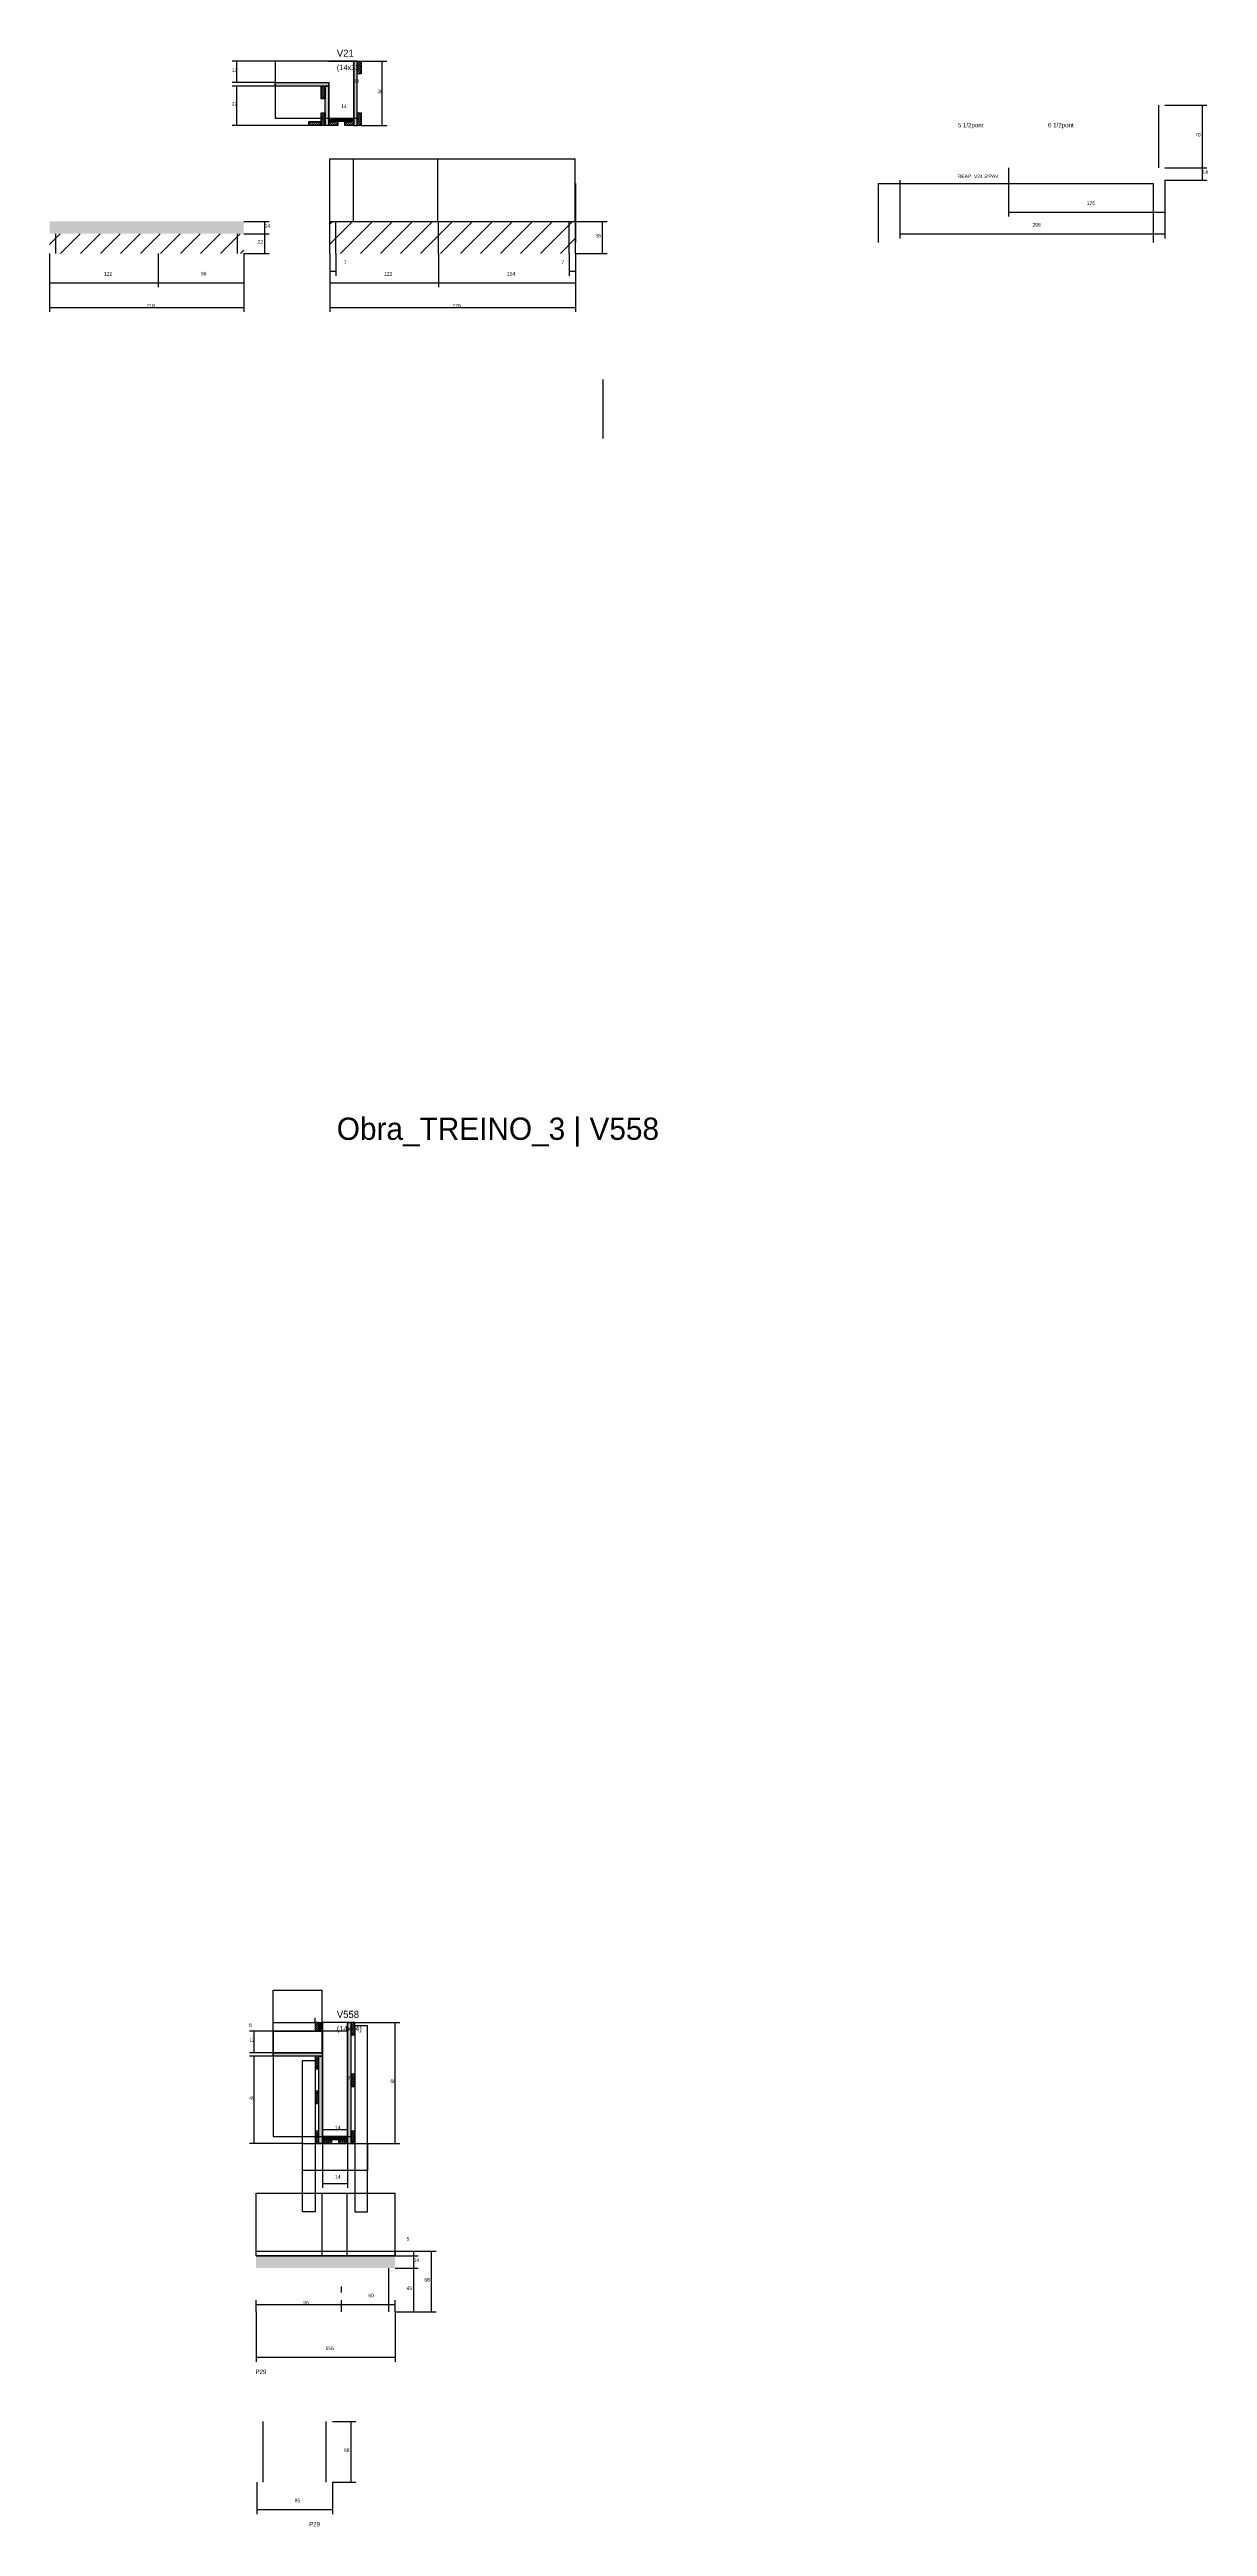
# Model space of a CAD drawing. Header units: metres. Extents: x -2848 to 22762, y -49062 to 1016.
# Drawn here: x 7678 to 8977, y -40165 to -37387 of the extents above; entities that cross this region are included whole.
import ezdxf

# ---------------------------------------------------------------- set-up
doc = ezdxf.new("R2010")
doc.units = ezdxf.units.M
for name, color, linetype in [('CONCRETO', 251, 'Continuous'), ('COTA', 4, 'Continuous'), ('Cota Seção (2x)', 4, 'Continuous'), ('Hachura', 253, 'Continuous'), ('LABEL_ID', 3, 'Continuous'), ('Madeira', 126, 'Continuous'), ('NOMENCLATURA', 7, 'Continuous'), ('Painéis', 200, 'Continuous'), ('PONTALETE', 2, 'Continuous'), ('SARR_2.2x7', 40, 'Continuous'), ('SARR_3.5x7', 81, 'Continuous'), ('Texto Seção', 7, 'Continuous')]:
    doc.layers.add(name, color=color, linetype=linetype)

msp = doc.modelspace()

# ---------------------------------------------------------------- hatches: boundary and pattern name
at = {"layer": 'COTA'}
h = msp.add_hatch(dxfattribs=at)
h.set_pattern_fill('AR-CONC', scale=0.03)
h.paths.add_polyline_path([(7895.5, -37593.6), (7895.5, -37579.6), (7677.5, -37579.6), (7677.5, -37593.6)])
h = msp.add_hatch(dxfattribs=at)
h.set_pattern_fill('AR-CONC', scale=0.03)
h.paths.add_polyline_path([(7909.4, -39875.7), (7909.4, -39861.7), (7909.4, -39861.7), (8065.4, -39861.7), (8065.4, -39861.7), (8065.4, -39875.7), (8065.4, -39875.7), (7909.4, -39875.7)])
at = {"layer": 'Hachura'}
h = msp.add_hatch(color=8, dxfattribs=at)
h.dxf.hatch_style = 1
h.paths.add_polyline_path([(7931, -37428), (7931, -37424), (7931, -37424), (7991, -37424), (7991, -37424), (7991, -37428), (7991, -37428), (7931, -37428)])
h = msp.add_hatch(color=8, dxfattribs=at)
h.dxf.hatch_style = 1
h.paths.add_polyline_path([(8023, -37400), (8019, -37400), (8019, -37400), (8019, -37472), (8019, -37472), (8023, -37472), (8023, -37472), (8023, -37400)])
h = msp.add_hatch(dxfattribs=at)
h.set_pattern_fill('ANSI31', scale=0.5)
h.paths.add_polyline_path([(8027.4, -37414), (8023, -37414), (8023, -37414), (8023, -37400), (8023, -37400), (8027.4, -37400), (8027.4, -37400), (8027.4, -37414)])
h = msp.add_hatch(dxfattribs=at)
h.set_pattern_fill('ANSI31', scale=0.5)
h.paths.add_polyline_path([(7987, -37442), (7982.6, -37442), (7982.6, -37442), (7982.6, -37428), (7982.6, -37428), (7987, -37428), (7987, -37428), (7987, -37442)])
h = msp.add_hatch(color=8, dxfattribs=at)
h.dxf.hatch_style = 1
h.paths.add_polyline_path([(7987, -37428), (7991, -37428), (7991, -37428), (7991, -37472), (7991, -37472), (7987, -37472), (7987, -37472), (7987, -37428)])
h = msp.add_hatch(dxfattribs=at)
h.set_pattern_fill('ANSI31', scale=0.5)
h.paths.add_polyline_path([(7982.6, -37467.6), (7982.6, -37472), (7982.6, -37472), (7968.6, -37472), (7968.6, -37472), (7968.6, -37467.6), (7968.6, -37467.6), (7982.6, -37467.6)])
h = msp.add_hatch(dxfattribs=at)
h.set_pattern_fill('ANSI31', scale=0.5)
h.paths.add_polyline_path([(7987, -37472), (7982.6, -37472), (7982.6, -37472), (7982.6, -37458), (7982.6, -37458), (7987, -37458), (7987, -37458), (7987, -37472)])
h = msp.add_hatch(color=8, dxfattribs=at)
h.dxf.hatch_style = 1
h.paths.add_polyline_path([(7991, -37467.6), (7991, -37464), (7991, -37464), (8019, -37464), (8019, -37464), (8019, -37467.6), (8019, -37467.6), (7991, -37467.6)])
h = msp.add_hatch(dxfattribs=at)
h.set_pattern_fill('ANSI31', scale=0.5)
h.paths.add_polyline_path([(7991, -37472), (7991, -37467.6), (7991, -37467.6), (8001, -37467.6), (8001, -37467.6), (8001, -37472), (8001, -37472), (7991, -37472)])
h = msp.add_hatch(dxfattribs=at)
h.set_pattern_fill('ANSI31', scale=0.5)
h.paths.add_polyline_path([(8009, -37472), (8009, -37467.6), (8009, -37467.6), (8019, -37467.6), (8019, -37467.6), (8019, -37472), (8019, -37472), (8009, -37472)])
h = msp.add_hatch(dxfattribs=at)
h.set_pattern_fill('ANSI31', scale=0.5)
h.paths.add_polyline_path([(8027.4, -37472), (8023, -37472), (8023, -37472), (8023, -37458), (8023, -37458), (8027.4, -37458), (8027.4, -37458), (8027.4, -37472)])
h = msp.add_hatch(dxfattribs=at)
h.set_pattern_fill('ANSI31', scale=5)
h.paths.add_polyline_path([(7799.5, -37615.6), (7799.5, -37593.6), (7677.5, -37593.6), (7677.5, -37615.6)])
h = msp.add_hatch(dxfattribs=at)
h.set_pattern_fill('ANSI31', scale=5)
h.paths.add_polyline_path([(7895.5, -37615.6), (7895.5, -37593.6), (7799.5, -37593.6), (7799.5, -37615.6)])
h = msp.add_hatch(dxfattribs=at)
h.set_pattern_fill('ANSI31', scale=5)
h.paths.add_polyline_path([(8114.1, -37615.6), (8114.1, -37579.6), (7992.1, -37579.6), (7992.1, -37615.6)])
h = msp.add_hatch(dxfattribs=at)
h.set_pattern_fill('ANSI31', scale=5)
h.paths.add_polyline_path([(8268, -37615.6), (8268, -37579.6), (8114.1, -37579.6), (8114.1, -37615.6)])
h = msp.add_hatch(dxfattribs=at)
h.set_pattern_fill('ANSI31', scale=0.5)
h.paths.add_polyline_path([(7980, -39600), (7975.6, -39600), (7975.6, -39600), (7975.6, -39610), (7975.6, -39610), (7980, -39610), (7980, -39610), (7980, -39600)])
h = msp.add_hatch(color=8, dxfattribs=at)
h.dxf.hatch_style = 1
h.paths.add_polyline_path([(7980, -39610), (7984, -39610), (7984, -39610), (7984, -39600), (7984, -39600), (7980, -39600), (7980, -39600), (7980, -39610)])
h = msp.add_hatch(color=8, dxfattribs=at)
h.dxf.hatch_style = 1
h.paths.add_polyline_path([(8016, -39600), (8012, -39600), (8012, -39600), (8012, -39736), (8012, -39736), (8016, -39736), (8016, -39736), (8016, -39600)])
h = msp.add_hatch(dxfattribs=at)
h.set_pattern_fill('ANSI31', scale=0.5)
h.paths.add_polyline_path([(8020.4, -39600), (8016, -39600), (8016, -39600), (8016, -39614), (8016, -39614), (8020.4, -39614), (8020.4, -39614), (8020.4, -39600)])
h = msp.add_hatch(color=8, dxfattribs=at)
h.dxf.hatch_style = 1
h.paths.add_polyline_path([(7928.4, -39638), (7928.4, -39634), (7928.4, -39634), (7984, -39634), (7984, -39634), (7984, -39638), (7984, -39638), (7928.4, -39638)])
h = msp.add_hatch(dxfattribs=at)
h.set_pattern_fill('ANSI31', scale=0.5)
h.paths.add_polyline_path([(7980, -39638), (7975.6, -39638), (7975.6, -39638), (7975.6, -39652), (7975.6, -39652), (7980, -39652), (7980, -39652), (7980, -39638)])
h = msp.add_hatch(color=8, dxfattribs=at)
h.dxf.hatch_style = 1
h.paths.add_polyline_path([(7980, -39638), (7984, -39638), (7984, -39638), (7984, -39736), (7984, -39736), (7980, -39736), (7980, -39736), (7980, -39638)])
h = msp.add_hatch(dxfattribs=at)
h.set_pattern_fill('ANSI31', scale=0.5)
h.paths.add_polyline_path([(7980, -39677), (7975.6, -39677), (7975.6, -39677), (7975.6, -39691), (7975.6, -39691), (7980, -39691), (7980, -39691), (7980, -39677)])
h = msp.add_hatch(dxfattribs=at)
h.set_pattern_fill('ANSI31', scale=0.5)
h.paths.add_polyline_path([(8020.4, -39658), (8016, -39658), (8016, -39658), (8016, -39672), (8016, -39672), (8020.4, -39672), (8020.4, -39672), (8020.4, -39658)])
h = msp.add_hatch(dxfattribs=at)
h.set_pattern_fill('ANSI31', scale=0.5)
h.paths.add_polyline_path([(7980, -39722), (7975.6, -39722), (7975.6, -39722), (7975.6, -39736), (7975.6, -39736), (7980, -39736), (7980, -39736), (7980, -39722)])
h = msp.add_hatch(color=8, dxfattribs=at)
h.dxf.hatch_style = 1
h.paths.add_polyline_path([(7984, -39731.6), (7984, -39728), (7984, -39728), (8012, -39728), (8012, -39728), (8012, -39731.6), (8012, -39731.6), (7984, -39731.6)])
h = msp.add_hatch(dxfattribs=at)
h.set_pattern_fill('ANSI31', scale=0.5)
h.paths.add_polyline_path([(7984, -39736), (7984, -39731.6), (7984, -39731.6), (7994, -39731.6), (7994, -39731.6), (7994, -39736), (7994, -39736), (7984, -39736)])
h = msp.add_hatch(dxfattribs=at)
h.set_pattern_fill('ANSI31', scale=0.5)
h.paths.add_polyline_path([(8012, -39736), (8012, -39731.6), (8012, -39731.6), (8002, -39731.6), (8002, -39731.6), (8002, -39736), (8002, -39736), (8012, -39736)])
h = msp.add_hatch(dxfattribs=at)
h.set_pattern_fill('ANSI31', scale=0.5)
h.paths.add_polyline_path([(8020.4, -39722), (8016, -39722), (8016, -39722), (8016, -39736), (8016, -39736), (8020.4, -39736), (8020.4, -39736), (8020.4, -39722)])

# ---------------------------------------------------------------- linework, layer by layer
at = {"layer": 'CONCRETO'}
for points in [[(7931, -37400), (7931, -37424), (7991, -37424), (7991, -37464), (8019, -37464), (8019, -37420), (8019, -37400), (7991, -37400), (7991, -37400)], [(7931, -37464), (8019, -37464), (8019, -37400), (7931, -37400)], [(7928.4, -39728), (8012, -39728), (8012, -39610), (7928.4, -39610)], [(7984, -39728), (8016, -39728), (8016, -39600), (7984, -39600)]]:
    msp.add_lwpolyline(points, close=True, dxfattribs=at)
for points in [[(8012, -39624), (8012, -39624), (8012, -39656), (8012, -39656), (8012, -39728), (7984, -39728), (7984, -39634), (7928.4, -39634), (7928.4, -39610), (7984, -39610)], [(7984, -39634), (7984, -39636), (7984, -39636), (7984, -39728), (8012, -39728), (8012, -39600), (8016, -39600), (8016, -39600), (7984, -39600), (7984, -39610)]]:
    msp.add_lwpolyline(points, dxfattribs=at)
at = {"layer": 'COTA'}
for p, q in [((7931, -37400), (7882.6, -37400)), ((7931, -37424), (7882.6, -37424)), ((7887.6, -37424), (7887.6, -37400)), ((8011.8, -37400), (8056.1, -37400)), ((8051.1, -37472), (8051.1, -37400)), ((7931, -37428), (7882.6, -37428)), ((7887.6, -37472), (7887.6, -37428)), ((8929.6, -37449.4), (8976.6, -37449.4)), ((8971.6, -37519.4), (8971.6, -37449.4)), ((7968.6, -37472), (7882.6, -37472)), ((8027.4, -37472), (8056.1, -37472)), ((8632.1, -37533.4), (8632.1, -37598.7)), ((8754.1, -37519.4), (8754.1, -37574.2)), ((8929.6, -37519.4), (8976.6, -37519.4)), ((8929.6, -37519.4), (8976.6, -37519.4)), ((8929.6, -37533.4), (8929.6, -37574.2)), ((8929.6, -37533.4), (8929.6, -37598.7)), ((8929.6, -37533.4), (8976.6, -37533.4)), ((8971.6, -37533.4), (8971.6, -37519.4)), ((7895.5, -37579.6), (7924.2, -37579.6)), ((7895.5, -37593.6), (7924.2, -37593.6)), ((7895.5, -37593.6), (7924.2, -37593.6)), ((7919.2, -37593.6), (7919.2, -37579.6)), ((7919.2, -37615.6), (7919.2, -37593.6)), ((8268.1, -37579.6), (8303.4, -37579.6)), ((8298.4, -37615.6), (8298.4, -37579.6)), ((8632.1, -37593.7), (8929.6, -37593.7)), ((8754.1, -37569.2), (8929.6, -37569.2)), ((7677.5, -37615.6), (7677.5, -37681.2)), ((7677.5, -37615.6), (7677.5, -37653.5)), ((7799.5, -37615.6), (7799.5, -37653.5)), ((7799.5, -37615.6), (7799.5, -37653.5)), ((7895.5, -37615.6), (7895.5, -37681.2)), ((7895.5, -37615.6), (7924.2, -37615.6)), ((7895.5, -37615.6), (7895.5, -37653.5)), ((7992.1, -37615.6), (7992.1, -37681.2)), ((7992.1, -37615.6), (7992.1, -37653.5)), ((7992.1, -37615.6), (7992.1, -37640.6)), ((7999.1, -37615.6), (7999.1, -37640.6)), ((8114.1, -37615.6), (8114.1, -37653.5)), ((8114.1, -37615.6), (8114.1, -37653.5)), ((8261, -37615.6), (8261, -37640.6)), ((8268, -37615.6), (8268, -37681.2)), ((8268, -37615.6), (8303.4, -37615.6)), ((8268, -37615.6), (8268, -37653.5)), ((8268, -37615.6), (8268, -37640.6)), ((7677.5, -37648.5), (7799.5, -37648.5)), ((7799.5, -37648.5), (7895.5, -37648.5)), ((7992.1, -37635.6), (7999.1, -37635.6)), ((7992.1, -37648.5), (8114.1, -37648.5)), ((8114.1, -37648.5), (8268, -37648.5)), ((8261, -37635.6), (8268, -37635.6)), ((7677.5, -37676.2), (7895.5, -37676.2)), ((7992.1, -37676.2), (8268, -37676.2)), ((7928.4, -39610), (7902.1, -39610)), ((7907.1, -39634), (7907.1, -39610)), ((7928.4, -39610), (7928.4, -39595)), ((7928.4, -39600), (7975.6, -39600)), ((7975.6, -39600), (7975.6, -39595)), ((8020.4, -39600), (8070.7, -39600)), ((8065.7, -39736), (8065.7, -39600)), ((7928.4, -39634), (7902.1, -39634)), ((7966, -39638), (7902.1, -39638)), ((7907.1, -39736), (7907.1, -39638)), ((7961.6, -39736), (7902.1, -39736)), ((7984, -39736), (7984, -39785.7)), ((8012, -39736), (8012, -39785.7)), ((8034.4, -39736), (8070.7, -39736)), ((7984, -39780.7), (8012, -39780.7)), ((8065.4, -39856.7), (8111.4, -39856.7)), ((8065.4, -39856.7), (8091.4, -39856.7)), ((8065.4, -39861.7), (8091.4, -39861.7)), ((8065.4, -39861.7), (8091.4, -39861.7)), ((8086.4, -39861.7), (8086.4, -39856.7)), ((8086.4, -39875.7), (8086.4, -39861.7)), ((8106.4, -39924.7), (8106.4, -39856.7)), ((8065.4, -39875.7), (8091.4, -39875.7)), ((8065.4, -39875.7), (8091.4, -39875.7)), ((8086.4, -39924.7), (8086.4, -39875.7)), ((7909.4, -39924.7), (7909.4, -39911.5)), ((7909.4, -39916.5), (8005.4, -39916.5)), ((7909.4, -39924.7), (7909.4, -39980.7)), ((8005.4, -39924.7), (8005.4, -39911.5)), ((8005.4, -39924.7), (8005.4, -39911.5)), ((8005.4, -39916.5), (8065.4, -39916.5)), ((8065.4, -39924.7), (8065.4, -39911.5)), ((8065.4, -39924.7), (8065.4, -39980.7)), ((8065.4, -39924.7), (8091.4, -39924.7)), ((8065.4, -39924.7), (8111.4, -39924.7)), ((7909.4, -39975.7), (8065.4, -39975.7)), ((7995.2, -40047.9), (8021.2, -40047.9)), ((8016.2, -40115.9), (8016.2, -40047.9)), ((7910.2, -40115.9), (7910.2, -40151.5)), ((7995.2, -40115.9), (7995.2, -40151.5)), ((7995.2, -40115.9), (8021.2, -40115.9)), ((7910.2, -40146.5), (7995.2, -40146.5))]:
    msp.add_line(p, q, dxfattribs=at)
at = {"layer": 'Cota Seção (2x)'}
for p, q in [((7991, -37400), (8024, -37400)), ((8019, -37464), (8019, -37400)), ((7991, -37464), (7991, -37459)), ((7991, -37464), (8024, -37464)), ((7991, -37464), (8019, -37464)), ((8019, -37464), (8019, -37459)), ((8012, -39728), (8012, -39600)), ((8012, -39600), (8017, -39600)), ((7984, -39736), (7984, -39715)), ((7984, -39720), (8012, -39720)), ((8012, -39736), (8012, -39715)), ((8012, -39728), (8017, -39728))]:
    msp.add_line(p, q, dxfattribs=at)
at = {"layer": 'Madeira'}
for points in [[(8027.4, -37414), (8023, -37414), (8023, -37400), (8027.4, -37400)], [(7987, -37442), (7982.6, -37442), (7982.6, -37428), (7987, -37428)], [(7982.6, -37467.6), (7982.6, -37472), (7968.6, -37472), (7968.6, -37467.6)], [(7987, -37472), (7982.6, -37472), (7982.6, -37458), (7987, -37458)], [(7991, -37472), (7991, -37467.6), (8001, -37467.6), (8001, -37472)], [(8009, -37472), (8009, -37467.6), (8019, -37467.6), (8019, -37472)], [(8027.4, -37472), (8023, -37472), (8023, -37458), (8027.4, -37458)], [(7980, -39600), (7975.6, -39600), (7975.6, -39610), (7980, -39610)], [(8020.4, -39600), (8016, -39600), (8016, -39614), (8020.4, -39614)], [(7980, -39638), (7975.6, -39638), (7975.6, -39652), (7980, -39652)], [(7980, -39677), (7975.6, -39677), (7975.6, -39691), (7980, -39691)], [(8020.4, -39658), (8016, -39658), (8016, -39672), (8020.4, -39672)], [(7980, -39722), (7975.6, -39722), (7975.6, -39736), (7980, -39736)], [(7984, -39736), (7984, -39731.6), (7994, -39731.6), (7994, -39736)], [(8012, -39736), (8012, -39731.6), (8002, -39731.6), (8002, -39736)], [(8020.4, -39722), (8016, -39722), (8016, -39736), (8020.4, -39736)]]:
    msp.add_lwpolyline(points, close=True, dxfattribs=at)
at = {"layer": 'Painéis'}
for p, q in [((7931, -37424), (7991, -37424)), ((7991, -37428), (7991, -37424)), ((8019, -37472), (8019, -37400)), ((7991, -37472), (7991, -37428)), ((7991, -37464), (8019, -37464)), ((7991, -37467.6), (7991, -37464)), ((8019, -37467.6), (8019, -37464)), ((7992.1, -37509.6), (8018.6, -37509.6)), ((7992.1, -37579.6), (7992.1, -37509.6)), ((8018.6, -37579.6), (8018.6, -37509.6)), ((8018.6, -37509.6), (8113.6, -37509.6)), ((8018.6, -37579.6), (8018.6, -37509.6)), ((8113.6, -37579.6), (8113.6, -37509.6)), ((8113.6, -37509.6), (8267.6, -37509.6)), ((8113.6, -37579.6), (8113.6, -37509.6)), ((8267.6, -37579.6), (8267.6, -37509.6)), ((7992.1, -37579.6), (8268, -37579.6)), ((7992.1, -37615.6), (7992.1, -37579.6)), ((7992.1, -37579.6), (8018.6, -37579.6)), ((8018.6, -37579.6), (8113.6, -37579.6)), ((8113.6, -37579.6), (8267.6, -37579.6)), ((8114.1, -37615.6), (8114.1, -37579.6)), ((8268, -37615.6), (8268, -37579.6)), ((7928.4, -39564), (7983.7, -39564)), ((7928.4, -39634), (7928.4, -39564)), ((7983.7, -39634), (7983.7, -39564)), ((8012, -39736), (8012, -39600)), ((7928.4, -39634), (7984, -39634)), ((7928.4, -39638), (7928.4, -39634)), ((7928.4, -39634), (7983.7, -39634)), ((7984, -39638), (7984, -39634)), ((7984, -39736), (7984, -39638)), ((7984, -39736), (7984, -39638)), ((7984, -39728), (8012, -39728)), ((7984, -39731.6), (7984, -39728)), ((8012, -39731.6), (8012, -39728)), ((7909.4, -39791.7), (7983.7, -39791.7)), ((7909.4, -39861.7), (7909.4, -39791.7)), ((7983.7, -39861.7), (7983.7, -39791.7)), ((7983.7, -39791.7), (8011.7, -39791.7)), ((7983.7, -39861.7), (7983.7, -39791.7)), ((8011.7, -39861.7), (8011.7, -39791.7)), ((8011.7, -39791.7), (8065.7, -39791.7)), ((8011.7, -39861.7), (8011.7, -39791.7)), ((8065.7, -39861.7), (8065.7, -39791.7)), ((7909.4, -39856.7), (8065.4, -39856.7)), ((7909.4, -39861.7), (8065.4, -39861.7)), ((7909.4, -39861.7), (7983.7, -39861.7)), ((7983.7, -39861.7), (8011.7, -39861.7)), ((8011.7, -39861.7), (8065.7, -39861.7)), ((8065.4, -39861.7), (8065.4, -39856.7))]:
    msp.add_line(p, q, dxfattribs=at)
for points in [[(7931, -37428), (7931, -37424), (7991, -37424), (7991, -37428)], [(8023, -37400), (8019, -37400), (8019, -37472), (8023, -37472)], [(7987, -37428), (7991, -37428), (7991, -37472), (7987, -37472)], [(7991, -37467.6), (7991, -37464), (8019, -37464), (8019, -37467.6)], [(7980, -39600), (7984, -39600), (7984, -39610), (7980, -39610)], [(8016, -39600), (8012, -39600), (8012, -39736), (8016, -39736)], [(7928.4, -39638), (7928.4, -39634), (7984, -39634), (7984, -39638)], [(7980, -39638), (7984, -39638), (7984, -39736), (7980, -39736)], [(7984, -39731.6), (7984, -39728), (8012, -39728), (8012, -39731.6)], [(7909.4, -39856.7), (8065.4, -39856.7), (8065.4, -39861.7), (7909.4, -39861.7)]]:
    msp.add_lwpolyline(points, close=True, dxfattribs=at)
at = {"layer": 'PONTALETE'}
for p, q in [((8268, -37537.1), (8268, -37603.3)), ((8607.7, -37537.1), (8916.4, -37537.1)), ((8607.7, -37537.1), (8607.7, -37603.3)), ((8916.4, -37537.1), (8916.4, -37603.3)), ((8298.5, -37756.9), (8298.5, -37823.1))]:
    msp.add_line(p, q, dxfattribs=at)
at = {"layer": 'SARR_2.2x7'}
for p, q in [((8922.6, -37519.4), (8922.6, -37449.4)), ((7684.5, -37615.6), (7684.5, -37593.6)), ((7888.5, -37615.6), (7888.5, -37593.6)), ((7999.1, -37615.6), (7999.1, -37579.6)), ((8261, -37615.6), (8261, -37579.6)), ((8005.4, -39903.2), (8005.4, -39896.2)), ((8058.4, -39924.7), (8058.4, -39875.7)), ((8005.4, -39924.7), (8005.4, -39917.7)), ((7917.2, -40115.9), (7917.2, -40047.9)), ((7988.2, -40115.9), (7988.2, -40047.9))]:
    msp.add_line(p, q, dxfattribs=at)
at = {"layer": 'SARR_3.5x7'}
for points in [[(8034.4, -39603.9), (8020.4, -39603.9), (8020.4, -39812.5), (8034.4, -39812.5)], [(7961.6, -39642.8), (7975.6, -39642.8), (7975.6, -39812.5), (7961.6, -39812.5)], [(7961.6, -39736), (8034.4, -39736), (8034.4, -39766.1), (7961.6, -39766.1)]]:
    msp.add_lwpolyline(points, close=True, dxfattribs=at)

# ---------------------------------------------------------------- texts
at = {"layer": 'COTA'}
for s, p in [('12', (7882.1, -37412)), ('22', (7882.1, -37450)), ('36', (8045.6, -37436)), ('70', (8963.5, -37484.4)), ('14', (8971.6, -37526.4)), ('176', (8841.9, -37561.1)), ('14', (7919.2, -37586.6)), ('36', (8290.2, -37597.6)), ('298', (8780.9, -37585.6)), ('22', (7911.2, -37604.6)), ('122', (7738.5, -37640.4)), ('96', (7847.5, -37640.3)), ('7', (8007.9, -37627.6)), ('122', (8053.1, -37640.4)), ('154', (8191, -37640.4)), ('7', (8252.2, -37627.6)), ('218', (7786.5, -37676.2)), ('276', (8130, -37676.2)), ('5', (7901.6, -39605)), ('12', (7901.6, -39622)), ('68', (8060.2, -39668)), ('49', (7901.6, -39687)), ('14', (7998, -39775.2)), ('5', (8078.3, -39844.7)), ('14', (8086.4, -39868.7)), ('49', (8078.3, -39900.2)), ('68', (8098.3, -39890.7)), ('96', (7962.4, -39916.5)), ('60', (8035.4, -39908.4)), ('156', (7987.4, -39967.6)), ('68', (8008.1, -40081.9)), ('85', (7952.7, -40138.4))]:
    msp.add_text(s, height=4, dxfattribs=at).set_placement(p)
at = {"layer": 'Cota Seção (2x)'}
for s, p in [('32', (8019, -37424.4)), ('14', (8005, -37452.5)), ('64', (8012, -39664)), ('14', (7998, -39720))]:
    msp.add_text(s, height=4, dxfattribs=at).set_placement(p)
at = {"layer": 'LABEL_ID'}
msp.add_text('Obra_TREINO_3 | V558', height=25, dxfattribs=at).set_placement((8000, -38610))
at = {"layer": 'NOMENCLATURA'}
for s, p in [('5 1/2pont', (8697.1, -37474.2)), ('6 1/2pont', (8798.4, -37474.2)), ('P29', (7908.7, -39994.5)), ('P29', (7968.9, -40165.4))]:
    msp.add_text(s, height=5, dxfattribs=at).set_placement(p)
at = {"layer": 'PONTALETE'}
msp.add_text('REAP. V24 3ºPAV.', height=4, dxfattribs=at).set_placement((8697.1, -37531.1))
at = {"layer": 'Texto Seção'}
for s, height, p in [('V21', 8, (8000, -37395)), ('(14x32)', 6, (8000, -37410)), ('V558', 8, (8000, -39595)), ('(14x64)', 6, (8000, -39610))]:
    msp.add_text(s, height=height, dxfattribs=at).set_placement(p)

doc.saveas('drawing.dxf')
